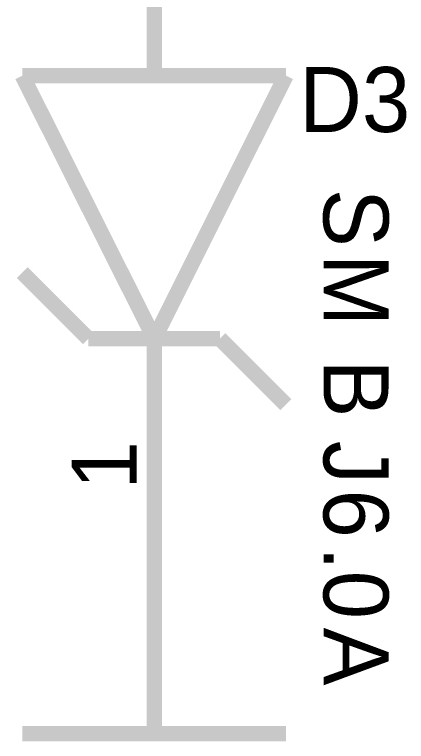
# Model space of a CAD drawing. Header units: inches. Extents: x 0 to 16.9, y 0 to 11.7.
# Drawn here: x 10.524 to 10.821, y 8.161 to 8.714 of the extents above; entities that cross this region are included whole.
import ezdxf

# ---------------------------------------------------------------- set-up
doc = ezdxf.new("R2010")
doc.units = ezdxf.units.IN
doc.header["$MEASUREMENT"] = 0
doc.layers.add('Sheet', color=255, linetype='Continuous')

msp = doc.modelspace()

# ---------------------------------------------------------------- linework, layer by layer
at = {"layer": 'Sheet'}
for points in [[(10.62976, 8.66743, 0.0118, 0.0118, 0), (10.62976, 8.86769, 0.0118, 0.0118, 0)], [(10.62976, 8.66743, 0.0118, 0.0118, 0), (10.62976, 8.69753, 0.0118, 0.0118, 0)], [(10.72967, 8.66743, 0.0118, 0.0118, 0), (10.52946, 8.66743, 0.0118, 0.0118, 0)], [(10.52946, 8.66743, 0.0118, 0.0118, 0), (10.62976, 8.46756, 0.0118, 0.0118, 0)], [(10.72967, 8.66743, 0.0118, 0.0118, 0), (10.62976, 8.46756, 0.0118, 0.0118, 0)], [(10.57961, 8.46756, 0.0118, 0.0118, 0), (10.52946, 8.51772, 0.0118, 0.0118, 0)], [(10.67952, 8.46756, 0.0118, 0.0118, 0), (10.57961, 8.46756, 0.0118, 0.0118, 0)], [(10.62976, 8.46756, 0.0118, 0.0118, 0), (10.62976, 8.26769, 0.0118, 0.0118, 0)], [(10.62976, 8.46756, 0.0118, 0.0118, 0), (10.62976, 8.43746, 0.0118, 0.0118, 0)], [(10.67952, 8.46756, 0.0118, 0.0118, 0), (10.72967, 8.4174, 0.0118, 0.0118, 0)], [(10.62976, 8.26769, 0.0118, 0.0118, 0), (10.62976, 8.16737, 0.0118, 0.0118, 0)], [(10.52946, 8.16737, 0.0118, 0.0118, 0), (10.72967, 8.16737, 0.0118, 0.0118, 0)]]:
    msp.add_lwpolyline(points, format="xyseb", dxfattribs=at)

# ---------------------------------------------------------------- texts
msp.add_text('D3', height=0.049389, dxfattribs=at).set_placement((10.7397, 8.6246))
for s, rotation, p in [('S', 270, (10.75822, 8.58139)), ('M', 270, (10.75822, 8.532)), ('B', 270, (10.75822, 8.45174)), ('1', 90, (10.61625, 8.35296)), ('J', 270, (10.75822, 8.39)), ('6', 270, (10.75822, 8.35296)), ('.', 270, (10.75822, 8.30975)), ('0', 270, (10.75822, 8.29123)), ('A', 270, (10.75822, 8.24801))]:
    msp.add_text(s, height=0.04939, rotation=rotation, dxfattribs=at).set_placement(p)

doc.saveas('drawing.dxf')
